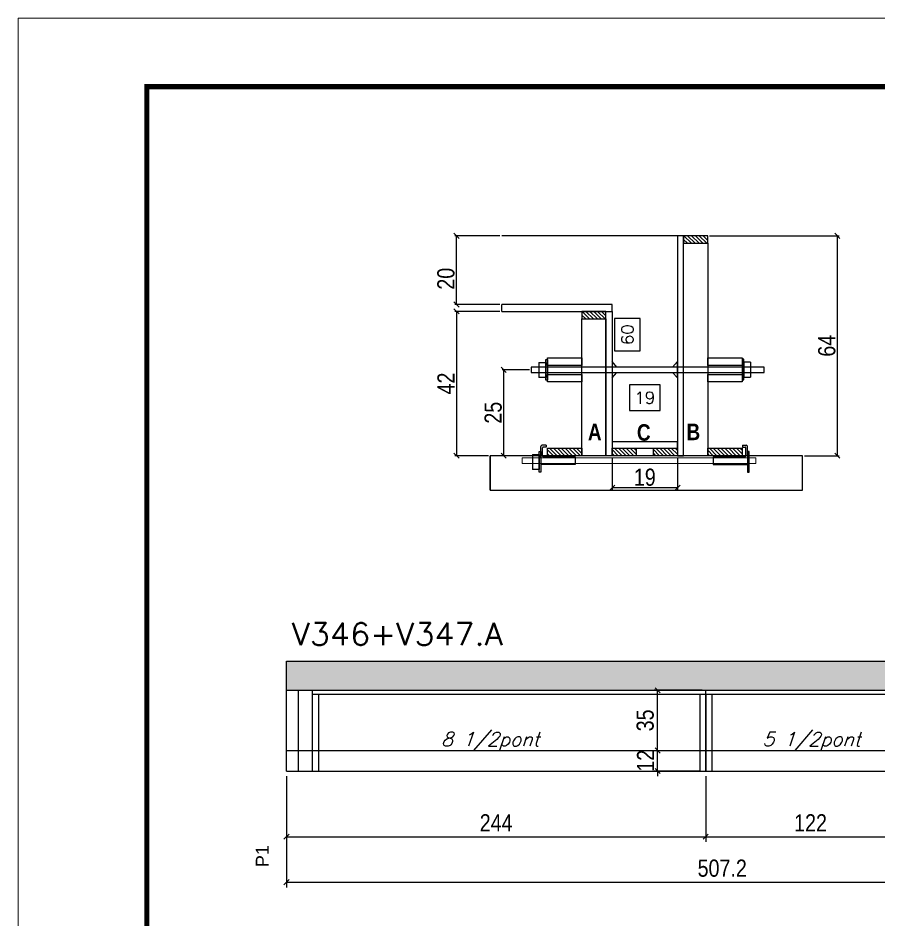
# Model space of a CAD drawing. Extents: x -3394 to 16474, y -5031 to 14397.
# Drawn here: x 5857 to 6358, y -2208 to -1683 of the extents above; entities that cross this region are included whole.
import ezdxf

# ---------------------------------------------------------------- set-up
doc = ezdxf.new("R2010")
doc.units = 0
doc.linetypes.add('DASHED', pattern=[0.75, 0.5, -0.25])
doc.layers.get('0').update_dxf_attribs({"linetype": 'CONTINUOUS'})
doc.layers.get('Defpoints').update_dxf_attribs({"linetype": 'CONTINUOUS'})
for name, color, linetype in [('1HACHURA MADEIRAS', 1, 'CONTINUOUS'), ('barrote', 251, 'CONTINUOUS'), ('COTA', 241, 'CONTINUOUS'), ('Cota Seção (2x)', 4, 'CONTINUOUS'), ('detalhes', 4, 'CONTINUOUS'), ('NOMENCLATURA', 7, 'CONTINUOUS'), ('Painéis', 200, 'CONTINUOUS'), ('presilha', 1, 'CONTINUOUS'), ('SARR_2.2x10', 60, 'CONTINUOUS'), ('SARR_2.2x7', 40, 'CONTINUOUS'), ('SARR_3.5x7', 81, 'CONTINUOUS'), ('texto', 7, 'CONTINUOUS'), ('Tubo de PVC', 51, 'CONTINUOUS')]:
    doc.layers.add(name, color=color, linetype=linetype)
for name, color, linetype, lineweight in [('CONCRETO', 251, 'CONTINUOUS', 25), ('Folhas', 255, 'CONTINUOUS', 9), ('SARRAFO DE PRESSAO', 251, 'DASHED', 9), ('SCO-___-LAJ', 2, 'CONTINUOUS', 0), ('Texto Seção', 7, 'CONTINUOUS', 15)]:
    doc.layers.add(name, color=color, linetype=linetype, lineweight=lineweight)
doc.styles.add('ARIAL', font='arial.ttf')
doc.styles.add('COTA TECNICA', font='techl___.ttf', dxfattribs={"height": 10})
doc.styles.add('COTA TECNICA 2X', font='techl___.ttf', dxfattribs={"height": 10})
doc.styles.add('REGUA-120', font='ROMANS.shx', dxfattribs={"height": 15})
doc.styles.add('ROMANS', font='romans.shx')
doc.styles.add('TECNICA', font='techb___.ttf', dxfattribs={"height": 10})
doc.dimstyles.new('Cota Seção interna', dxfattribs={"dimtxt": 7, "dimasz": 6, "dimexe": 0.18, "dimexo": 2, "dimgap": -4, "dimtad": 3, "dimdec": 1, "dimlfac": 0.5, "dimzin": 12, "dimdsep": 46, "dimtxsty": 'ROMANS', "dimblk": 'ARCHTICK', "dimcen": 0.09, "dimse1": 1, "dimse2": 1, "dimsd1": 1, "dimsd2": 1, "dimclrd": 180, "dimclre": 5, "dimclrt": 1, "dimadec": 0, "dimazin": 3, "dimtfac": 1, "dimtdec": 1, "dimtofl": 0, "dimtmove": 0, "dimatfit": 3, "dimldrblk": 'ARCHTICK', "dimfxl": 1, "dimtolj": 1, "dimtzin": 0, "dimarcsym": 0})
doc.dimstyles.new('PAINEL', dxfattribs={"dimtxt": 10, "dimasz": 3, "dimexe": 3, "dimexo": 3, "dimgap": 3, "dimtad": 1, "dimdec": 1, "dimzin": 12, "dimdsep": 46, "dimtxsty": 'COTA TECNICA', "dimblk1": 'OBLIQUE', "dimblk2": 'OBLIQUE', "dimsah": 1, "dimcen": 0.9, "dimclrd": 4, "dimclre": 4, "dimclrt": 240, "dimadec": 1, "dimazin": 3, "dimtfac": 1, "dimtdec": 1, "dimtmove": 0, "dimatfit": 3, "dimfxl": 1, "dimtolj": 1, "dimtzin": 12, "dimarcsym": 0})
doc.dimstyles.new('SECAO', dxfattribs={"dimscale": 0.333333, "dimtxt": 5, "dimasz": 9, "dimexe": 3, "dimexo": 3, "dimgap": 3, "dimtad": 1, "dimdec": 1, "dimlfac": 0.5, "dimzin": 12, "dimdsep": 46, "dimtxsty": 'COTA TECNICA 2X', "dimblk1": 'OBLIQUE', "dimblk2": 'OBLIQUE', "dimsah": 1, "dimcen": 0.9, "dimclrd": 4, "dimclre": 4, "dimclrt": 240, "dimadec": 1, "dimazin": 3, "dimtfac": 1, "dimtdec": 1, "dimtmove": 0, "dimatfit": 3, "dimfxl": 1, "dimtolj": 1, "dimtzin": 12, "dimarcsym": 0})

# ---------------------------------------------------------------- blocks, each defined once
blk = doc.blocks.new('9999999999')
at = {"layer": 'Folhas'}
blk.add_lwpolyline([(98138.98, 34190.21), (99623.98, 34190.21), (99623.98, 35240.21), (98138.98, 35240.21)], close=True, dxfattribs=at)
at = {"layer": 'Folhas', "color": 30, "const_width": 3}
blk.add_lwpolyline([(98213.98, 34230.21), (99583.98, 34230.21), (99583.98, 35200.21), (98213.98, 35200.21)], close=True, dxfattribs=at)
blk = doc.blocks.new('_Oblique')
at = {"color": 0, "linetype": 'ByBlock', "lineweight": -2}
blk.add_line((-0.5, -0.5), (0.5, 0.5), dxfattribs=at)
blk = doc.blocks.new('*D1976')
at = {"layer": 'COTA', "color": 4, "lineweight": -2, "transparency": 16777216}
for p, q in [((6203.05, -1939.24), (6203.05, -1957.92)), ((6241.05, -1939.24), (6241.05, -1957.92)), ((6241.05, -1956.92), (6203.05, -1956.92))]:
    blk.add_line(p, q, dxfattribs=at)
at = {"layer": 'Defpoints', "color": 0, "transparency": 16777216}
for p in [(6203.05, -1938.24), (6241.05, -1938.24), (6203.05, -1956.92)]:
    blk.add_point(p, dxfattribs=at)
at = {"layer": 'COTA', "color": 4, "lineweight": -2, "transparency": 16777216, "xscale": 3, "yscale": 3, "zscale": 3, "rotation": 180}
blk.add_blockref('_Oblique', (6203.05, -1956.92), dxfattribs=at)
at = {"layer": 'COTA', "color": 4, "lineweight": -2, "transparency": 16777216, "xscale": 3, "yscale": 3, "zscale": 3}
blk.add_blockref('_Oblique', (6241.05, -1956.92), dxfattribs=at)
at = {"layer": 'COTA', "color": 240, "transparency": 16777216, "insert": (6222.05, -1950.83), "char_height": 10, "attachment_point": 5, "style": 'COTA TECNICA 2X'}
blk.add_mtext('\\A1;19', dxfattribs=at)
blk = doc.blocks.new('PRESILHA METÁLICA 1')
at = {"layer": 'presilha'}
for p, q in [((7.5, 10.64), (7.5, 19.86)), ((12, 21), (8.64, 21)), ((9, 11.57), (9, 18.93)), ((12, 19.5), (9.57, 19.5)), ((12, 21), (12, 19.5)), ((0, 13), (6, 13)), ((0, 13), (0, 0)), ((6, 15.5), (7.5, 15.5)), ((6, -2.5), (6, 15.5)), ((6, 13), (6, 0)), ((7.5, 15.5), (7.5, -2.5)), ((37.5, 11), (9.57, 11)), ((37.5, 11), (37.5, 4.1)), ((6, 0), (0, 0)), ((37.5, 4.1), (7.5, 4.1)), ((7.5, -2.5), (6, -2.5))]:
    blk.add_line(p, q, dxfattribs=at)
for centre, radius, start, end in [((8.64, 19.86), 1.14, 90, 180), ((9.57, 18.93), 0.57, 90, 180), ((9.57, 11.57), 0.57, 180, 270)]:
    blk.add_arc(centre, radius, start, end, dxfattribs=at)
blk = doc.blocks.new('PRESILHA METÁLICA 2')
at = {"layer": 'presilha'}
for p, q in [((-5.25, 23.5), (-5.25, 22)), ((-5.25, 23.5), (-1.89, 23.5)), ((-5.25, 22), (-2.82, 22)), ((-2.25, 14.07), (-2.25, 21.43)), ((-0.75, 14.64), (-0.75, 22.36)), ((0.75, 18), (-0.75, 18)), ((-0.75, 18), (-0.75, 0)), ((0.75, 0), (0.75, 18)), ((-30.75, 13.5), (-30.75, 6.6)), ((-30.75, 13.5), (-2.82, 13.5)), ((-30.75, 6.6), (-0.75, 6.6)), ((-0.75, 0), (0.75, 0))]:
    blk.add_line(p, q, dxfattribs=at)
for centre, radius, start, end in [((-2.82, 21.43), 0.57, 0, 90), ((-1.89, 22.36), 1.14, 0, 90), ((-2.82, 14.07), 0.57, 270, 0)]:
    blk.add_arc(centre, radius, start, end, dxfattribs=at)
blk = doc.blocks.new('*D1977')
at = {"layer": 'COTA', "color": 4, "lineweight": -2, "transparency": 16777216}
for p, q in [((6137.75, -1854.24), (6111.4, -1854.24)), ((6112.4, -1854.24), (6112.4, -1938.24)), ((6130.99, -1938.24), (6111.4, -1938.24))]:
    blk.add_line(p, q, dxfattribs=at)
at = {"layer": 'Defpoints', "color": 0, "transparency": 16777216}
for p in [(6138.75, -1854.24), (6112.4, -1938.24), (6131.99, -1938.24)]:
    blk.add_point(p, dxfattribs=at)
at = {"layer": 'COTA', "color": 4, "lineweight": -2, "transparency": 16777216, "xscale": 3, "yscale": 3, "zscale": 3}
for p, rotation in [((6112.4, -1854.24), 90), ((6112.4, -1938.24), 270)]:
    blk.add_blockref('_Oblique', p, dxfattribs=dict(at, rotation=rotation))
at = {"layer": 'COTA', "color": 240, "transparency": 16777216, "insert": (6106.32, -1896.24), "char_height": 10, "attachment_point": 5, "rotation": 90, "style": 'COTA TECNICA 2X'}
blk.add_mtext('\\A1;42', dxfattribs=at)
blk = doc.blocks.new('*D1978')
at = {"layer": 'Cota Seção (2x)', "color": 180, "lineweight": -2, "transparency": 16777216}
for p, q in [((6219.43, -1858.3), (6204.43, -1858.3)), ((6204.43, -1858.3), (6204.43, -1877.3)), ((6219.43, -1877.3), (6219.43, -1858.3)), ((6204.43, -1877.3), (6219.43, -1877.3))]:
    blk.add_line(p, q, dxfattribs=at)
at = {"layer": 'Defpoints', "color": 0, "transparency": 16777216}
for p in [(6223.43, -1810.24), (6241.05, -1810.24), (6233.63, -1930.24)]:
    blk.add_point(p, dxfattribs=at)
at = {"layer": 'Cota Seção (2x)', "color": 1, "transparency": 16777216, "insert": (6211.93, -1867.8), "char_height": 7, "attachment_point": 5, "rotation": 90, "style": 'ROMANS'}
blk.add_mtext('\\A1;60', dxfattribs=at)
blk = doc.blocks.new('_ArchTick')
at = {"color": 0, "linetype": 'ByBlock', "const_width": 0.15}
blk.add_lwpolyline([(-0.5, -0.5), (0.5, 0.5)], dxfattribs=at)
blk = doc.blocks.new('*D1979')
at = {"layer": 'COTA', "color": 4, "lineweight": -2, "transparency": 16777216}
for p, q in [((6137.75, -1810.24), (6111.4, -1810.24)), ((6112.4, -1850.24), (6112.4, -1810.24)), ((6137.75, -1850.24), (6111.4, -1850.24))]:
    blk.add_line(p, q, dxfattribs=at)
at = {"layer": 'Defpoints', "color": 0, "transparency": 16777216}
for p in [(6112.4, -1810.24), (6138.75, -1810.24), (6138.75, -1850.24)]:
    blk.add_point(p, dxfattribs=at)
at = {"layer": 'COTA', "color": 4, "lineweight": -2, "transparency": 16777216, "xscale": 3, "yscale": 3, "zscale": 3}
for p, rotation in [((6112.4, -1810.24), 90), ((6112.4, -1850.24), 270)]:
    blk.add_blockref('_Oblique', p, dxfattribs=dict(at, rotation=rotation))
at = {"layer": 'COTA', "color": 240, "transparency": 16777216, "insert": (6106.3, -1835.24), "char_height": 10, "attachment_point": 5, "rotation": 90, "style": 'COTA TECNICA 2X'}
blk.add_mtext('\\A1;20', dxfattribs=at)
blk = doc.blocks.new('*D1980')
at = {"layer": 'COTA', "color": 4, "lineweight": -2, "transparency": 16777216}
for p, q in [((6259.65, -1810.24), (6335.12, -1810.24)), ((6334.12, -1938.24), (6334.12, -1810.24)), ((6314.91, -1938.24), (6335.12, -1938.24))]:
    blk.add_line(p, q, dxfattribs=at)
at = {"layer": 'Defpoints', "color": 0, "transparency": 16777216}
for p in [(6258.65, -1810.24), (6334.12, -1810.24), (6313.91, -1938.24)]:
    blk.add_point(p, dxfattribs=at)
at = {"layer": 'COTA', "color": 4, "lineweight": -2, "transparency": 16777216, "xscale": 3, "yscale": 3, "zscale": 3}
for p, rotation in [((6334.12, -1810.24), 90), ((6334.12, -1938.24), 270)]:
    blk.add_blockref('_Oblique', p, dxfattribs=dict(at, rotation=rotation))
at = {"layer": 'COTA', "color": 240, "transparency": 16777216, "insert": (6328.02, -1874.24), "char_height": 10, "attachment_point": 5, "rotation": 90, "style": 'COTA TECNICA 2X'}
blk.add_mtext('\\A1;64', dxfattribs=at)
blk = doc.blocks.new('*D1981')
at = {"layer": 'COTA', "color": 4, "lineweight": -2, "transparency": 16777216}
for p, q in [((6154.97, -1888.24), (6138.92, -1888.24)), ((6139.92, -1938.24), (6139.92, -1888.24)), ((6164.45, -1938.24), (6138.92, -1938.24))]:
    blk.add_line(p, q, dxfattribs=at)
at = {"layer": 'Defpoints', "color": 0, "transparency": 16777216}
for p in [(6139.92, -1888.24), (6155.97, -1888.24), (6165.45, -1938.24)]:
    blk.add_point(p, dxfattribs=at)
at = {"layer": 'COTA', "color": 4, "lineweight": -2, "transparency": 16777216, "xscale": 3, "yscale": 3, "zscale": 3}
for p, rotation in [((6139.92, -1888.24), 90), ((6139.92, -1938.24), 270)]:
    blk.add_blockref('_Oblique', p, dxfattribs=dict(at, rotation=rotation))
at = {"layer": 'COTA', "color": 240, "transparency": 16777216, "insert": (6133.81, -1913.24), "char_height": 10, "attachment_point": 5, "rotation": 90, "style": 'COTA TECNICA 2X'}
blk.add_mtext('\\A1;25', dxfattribs=at)
blk = doc.blocks.new('*D2035')
at = {"layer": 'Cota Seção (2x)', "color": 180, "lineweight": -2, "transparency": 16777216}
for p, q in [((6231.05, -1897.02), (6213.05, -1897.02)), ((6213.05, -1897.02), (6213.05, -1912.02)), ((6231.05, -1912.02), (6231.05, -1897.02)), ((6213.05, -1912.02), (6231.05, -1912.02))]:
    blk.add_line(p, q, dxfattribs=at)
at = {"layer": 'Defpoints', "color": 0, "transparency": 16777216}
for p in [(6241.05, -1916.02), (6203.05, -1930.24), (6241.05, -1930.24)]:
    blk.add_point(p, dxfattribs=at)
at = {"layer": 'Cota Seção (2x)', "color": 1, "transparency": 16777216, "insert": (6222.05, -1904.52), "char_height": 7, "attachment_point": 5, "style": 'ROMANS'}
blk.add_mtext('\\A1;19', dxfattribs=at)
blk = doc.blocks.new('*D1990')
at = {"layer": 'COTA', "color": 4, "linetype": 'ByBlock', "lineweight": -2, "transparency": 16777216}
for p, q in [((6013.51, -2124.83), (6013.51, -2163.02)), ((6257.51, -2124.83), (6257.51, -2163.02)), ((6013.51, -2160.02), (6257.51, -2160.02))]:
    blk.add_line(p, q, dxfattribs=at)
at = {"layer": 'Defpoints', "color": 0, "linetype": 'ByBlock', "transparency": 16777216}
for p in [(6013.51, -2121.83), (6257.51, -2121.83), (6257.51, -2160.02)]:
    blk.add_point(p, dxfattribs=at)
at = {"layer": 'COTA', "color": 4, "linetype": 'ByBlock', "lineweight": -2, "transparency": 16777216, "xscale": 3, "yscale": 3, "zscale": 3, "rotation": 180}
blk.add_blockref('_Oblique', (6013.51, -2160.02), dxfattribs=at)
at = {"layer": 'COTA', "color": 4, "linetype": 'ByBlock', "lineweight": -2, "transparency": 16777216, "xscale": 3, "yscale": 3, "zscale": 3}
blk.add_blockref('_Oblique', (6257.51, -2160.02), dxfattribs=at)
at = {"layer": 'COTA', "color": 240, "linetype": 'ByBlock', "transparency": 16777216, "insert": (6135.51, -2151.94), "char_height": 10, "attachment_point": 5, "style": 'COTA TECNICA'}
blk.add_mtext('\\A1;244', dxfattribs=at)
blk = doc.blocks.new('*D1991')
at = {"layer": 'COTA', "color": 4, "linetype": 'ByBlock', "lineweight": -2, "transparency": 16777216}
for p, q in [((6257.51, -2124.83), (6257.51, -2163.02)), ((6379.51, -2124.83), (6379.51, -2163.02)), ((6257.51, -2160.02), (6379.51, -2160.02))]:
    blk.add_line(p, q, dxfattribs=at)
at = {"layer": 'Defpoints', "color": 0, "linetype": 'ByBlock', "transparency": 16777216}
for p in [(6257.51, -2121.83), (6379.51, -2121.83), (6379.51, -2160.02)]:
    blk.add_point(p, dxfattribs=at)
at = {"layer": 'COTA', "color": 4, "linetype": 'ByBlock', "lineweight": -2, "transparency": 16777216, "xscale": 3, "yscale": 3, "zscale": 3, "rotation": 180}
blk.add_blockref('_Oblique', (6257.51, -2160.02), dxfattribs=at)
at = {"layer": 'COTA', "color": 4, "linetype": 'ByBlock', "lineweight": -2, "transparency": 16777216, "xscale": 3, "yscale": 3, "zscale": 3}
blk.add_blockref('_Oblique', (6379.51, -2160.02), dxfattribs=at)
at = {"layer": 'COTA', "color": 240, "linetype": 'ByBlock', "transparency": 16777216, "insert": (6318.51, -2151.96), "char_height": 10, "attachment_point": 5, "style": 'COTA TECNICA'}
blk.add_mtext('\\A1;122', dxfattribs=at)
blk = doc.blocks.new('*D1992')
at = {"layer": 'COTA', "color": 4, "linetype": 'ByBlock', "lineweight": -2, "transparency": 16777216}
for p, q in [((6013.51, -2124.83), (6013.51, -2189.52)), ((6520.71, -2124.83), (6520.71, -2189.52)), ((6013.51, -2186.52), (6520.71, -2186.52))]:
    blk.add_line(p, q, dxfattribs=at)
at = {"layer": 'Defpoints', "color": 0, "linetype": 'ByBlock', "transparency": 16777216}
for p in [(6013.51, -2121.83), (6520.71, -2121.83), (6520.71, -2186.52)]:
    blk.add_point(p, dxfattribs=at)
at = {"layer": 'COTA', "color": 4, "linetype": 'ByBlock', "lineweight": -2, "transparency": 16777216, "xscale": 3, "yscale": 3, "zscale": 3, "rotation": 180}
blk.add_blockref('_Oblique', (6013.51, -2186.52), dxfattribs=at)
at = {"layer": 'COTA', "color": 4, "linetype": 'ByBlock', "lineweight": -2, "transparency": 16777216, "xscale": 3, "yscale": 3, "zscale": 3}
blk.add_blockref('_Oblique', (6520.71, -2186.52), dxfattribs=at)
at = {"layer": 'COTA', "color": 240, "linetype": 'ByBlock', "transparency": 16777216, "insert": (6267.11, -2178.41), "char_height": 10, "attachment_point": 5, "style": 'COTA TECNICA'}
blk.add_mtext('\\A1;507.2', dxfattribs=at)
blk = doc.blocks.new('*D2178')
at = {"layer": 'COTA', "color": 4, "linetype": 'Continuous', "lineweight": -2, "transparency": 16777216}
for p, q in [((6229.53, -2109.83), (6229.53, -2106.83)), ((6229.53, -2121.83), (6229.53, -2109.83)), ((6253.76, -2121.83), (6227.53, -2121.83)), ((6229.53, -2121.83), (6229.53, -2124.83))]:
    blk.add_line(p, q, dxfattribs=at)
at = {"layer": 'Defpoints', "color": 0, "linetype": 'Continuous', "transparency": 16777216}
for p in [(6229.53, -2109.83), (6229.53, -2109.83), (6255.76, -2121.83)]:
    blk.add_point(p, dxfattribs=at)
at = {"layer": 'COTA', "color": 4, "linetype": 'Continuous', "lineweight": -2, "transparency": 16777216, "xscale": 3, "yscale": 3, "zscale": 3}
for p, rotation in [((6229.53, -2109.83), 270), ((6229.53, -2121.83), 90)]:
    blk.add_blockref('_Oblique', p, dxfattribs=dict(at, rotation=rotation))
at = {"layer": 'COTA', "color": 240, "linetype": 'Continuous', "transparency": 16777216, "insert": (6222.47, -2115.83), "char_height": 10, "attachment_point": 5, "rotation": 90, "style": 'COTA TECNICA'}
blk.add_mtext('\\A1;12', dxfattribs=at)
blk = doc.blocks.new('*D2179')
at = {"layer": 'COTA', "color": 4, "linetype": 'Continuous', "lineweight": -2, "transparency": 16777216}
for p, q in [((6255.51, -2074.83), (6227.53, -2074.83)), ((6229.53, -2109.83), (6229.53, -2074.83))]:
    blk.add_line(p, q, dxfattribs=at)
at = {"layer": 'Defpoints', "color": 0, "linetype": 'Continuous', "transparency": 16777216}
for p in [(6229.53, -2074.83), (6257.51, -2074.83), (6229.53, -2109.83)]:
    blk.add_point(p, dxfattribs=at)
at = {"layer": 'COTA', "color": 4, "linetype": 'Continuous', "lineweight": -2, "transparency": 16777216, "xscale": 3, "yscale": 3, "zscale": 3}
for p, rotation in [((6229.53, -2074.83), 90), ((6229.53, -2109.83), 270)]:
    blk.add_blockref('_Oblique', p, dxfattribs=dict(at, rotation=rotation))
at = {"layer": 'COTA', "color": 240, "linetype": 'Continuous', "transparency": 16777216, "insert": (6222.31, -2092.33), "char_height": 10, "attachment_point": 5, "rotation": 90, "style": 'COTA TECNICA'}
blk.add_mtext('\\A1;35', dxfattribs=at)

msp = doc.modelspace()

# ---------------------------------------------------------------- hatches: boundary and pattern name
at = {"layer": 'COTA', "linetype": 'Continuous'}
h = msp.add_hatch(dxfattribs=at)
h.set_pattern_fill('AR-CONC', color=256, scale=0.05)
h.paths.add_polyline_path([(6013.51, -2057.83), (6013.51, -2074.83), (6520.71, -2074.83), (6520.71, -2057.83)])
at = {"layer": 'SARR_2.2x10'}
h = msp.add_hatch(dxfattribs=at)
h.set_pattern_fill('ANSI31', color=256, scale=0.5, angle=90)
h.set_pattern_definition([(135, (39263.2734, -125450.4099), (-1.122532015, -1.122532015), [])])
h.paths.add_polyline_path([(6165.45, -1933.84), (6165.45, -1938.24), (6185.45, -1938.24), (6185.45, -1933.84)])
h = msp.add_hatch(dxfattribs=at)
h.set_pattern_fill('ANSI31', color=256, scale=0.5, angle=90)
h.set_pattern_definition([(135, (39376.4734, -125450.4099), (-1.122532015, -1.122532015), [])])
h.paths.add_polyline_path([(6258.65, -1933.84), (6258.65, -1938.24), (6278.65, -1938.24), (6278.65, -1933.84)])
at = {"layer": 'SARR_2.2x7'}
h = msp.add_hatch(dxfattribs=at)
h.set_pattern_fill('ANSI31', color=256, scale=0.5, angle=90)
h.set_pattern_definition([(135, (39267.2734, -125326.8099), (-1.122532015, -1.122532015), [])])
h.paths.add_polyline_path([(6244.65, -1810.24), (6244.65, -1814.64), (6258.65, -1814.64), (6258.65, -1810.24)])
h = msp.add_hatch(dxfattribs=at)
h.set_pattern_fill('ANSI31', color=256, scale=0.5, angle=90)
h.set_pattern_definition([(135, (39208.0734, -125370.8099), (-1.122532015, -1.122532015), [])])
h.paths.add_polyline_path([(6185.45, -1854.24), (6185.45, -1858.64), (6199.45, -1858.64), (6199.45, -1854.24)])
h = msp.add_hatch(dxfattribs=at)
h.set_pattern_fill('ANSI31', color=256, scale=0.5, angle=90)
h.set_pattern_definition([(135, (39390.8734, -125450.4099), (-1.122532015, -1.122532015), [])])
h.paths.add_polyline_path([(6203.05, -1933.84), (6203.05, -1938.24), (6217.05, -1938.24), (6217.05, -1933.84)])
h = msp.add_hatch(dxfattribs=at)
h.set_pattern_fill('ANSI31', color=256, scale=0.5, angle=90)
h.set_pattern_definition([(135, (39414.8734, -125450.4099), (-1.122532015, -1.122532015), [])])
h.paths.add_polyline_path([(6227.05, -1933.84), (6227.05, -1938.24), (6241.05, -1938.24), (6241.05, -1933.84)])

# ---------------------------------------------------------------- linework, layer by layer
at = {"layer": '1HACHURA MADEIRAS'}
for points in [[(6165.45, -1881.33), (6185.45, -1881.33), (6185.45, -1885.73), (6165.45, -1885.73)], [(6165.45, -1890.93), (6185.45, -1890.93), (6185.45, -1895.33), (6165.45, -1895.33)]]:
    msp.add_lwpolyline(points, close=True, dxfattribs=at)
at = {"layer": '1HACHURA MADEIRAS', "elevation": 0}
for points in [[(6258.65, -1881.33), (6278.65, -1881.33), (6278.65, -1885.73), (6258.65, -1885.73)], [(6258.65, -1890.93), (6278.65, -1890.93), (6278.65, -1895.33), (6258.65, -1895.33)]]:
    msp.add_lwpolyline(points, close=True, dxfattribs=at)
at = {"layer": 'barrote', "elevation": 0}
msp.add_lwpolyline([(6131.99, -1958.24), (6313.91, -1958.24), (6313.91, -1938.24), (6131.99, -1938.24)], close=True, dxfattribs=at)
at = {"layer": 'CONCRETO', "linetype": 'Continuous'}
msp.add_line((6241.05, -1810.24), (6138.75, -1810.24), dxfattribs=at)
at = {"layer": 'COTA', "linetype": 'ByBlock'}
for p, q in [((6013.51, -2057.83), (6520.71, -2057.83)), ((6013.51, -2074.83), (6013.51, -2057.83))]:
    msp.add_line(p, q, dxfattribs=at)
at = {"layer": 'detalhes', "color": 250}
msp.add_line((6131.99, -1958.24), (6131.99, -1938.24), dxfattribs=at)
at = {"layer": 'Painéis', "linetype": 'Continuous'}
msp.add_line((6138.75, -1854.24), (6138.75, -1850.24), dxfattribs=at)
at = {"layer": 'Painéis', "linetype": 'ByBlock'}
for p, q in [((6013.51, -2074.83), (6520.71, -2074.83)), ((6013.51, -2121.83), (6013.51, -2074.83)), ((6257.51, -2121.83), (6257.51, -2074.83)), ((6013.51, -2109.83), (6520.71, -2109.83)), ((6013.51, -2121.83), (6520.71, -2121.83))]:
    msp.add_line(p, q, dxfattribs=at)
at = {"layer": 'Painéis', "linetype": 'Continuous', "elevation": 0}
for points in [[(6244.65, -1938.24), (6244.65, -1810.24), (6241.05, -1810.24), (6241.05, -1938.24)], [(6199.45, -1938.24), (6199.45, -1854.24), (6203.05, -1854.24), (6203.05, -1938.24)], [(6241.05, -1930.24), (6203.05, -1930.24), (6203.05, -1933.84), (6241.05, -1933.84)]]:
    msp.add_lwpolyline(points, close=True, dxfattribs=at)
at = {"layer": 'Painéis', "linetype": 'Continuous'}
msp.add_lwpolyline([(6138.75, -1854.24), (6203.05, -1854.24), (6203.05, -1850.24), (6138.75, -1850.24)], dxfattribs=at)
at = {"layer": 'presilha'}
for p, q in [((6160.45, -1884, 0), (6164.45, -1884, 0)), ((6160.45, -1884, 0), (6160.45, -1892.66, 0)), ((6164.45, -1882.33, 0), (6165.45, -1882.33, 0)), ((6164.45, -1894.33, 0), (6164.45, -1882.33, 0)), ((6164.45, -1884, 0), (6164.45, -1892.66, 0)), ((6165.45, -1882.33, 0), (6165.45, -1894.33, 0)), ((6279.65, -1882.14), (6278.65, -1882.14)), ((6278.65, -1882.14), (6278.65, -1894.14)), ((6279.65, -1894.14), (6279.65, -1882.14)), ((6283.65, -1883.81), (6279.65, -1883.81)), ((6279.65, -1883.81), (6279.65, -1892.47)), ((6283.65, -1883.81), (6283.65, -1892.47)), ((6164.45, -1892.66, 0), (6160.45, -1892.66, 0)), ((6165.45, -1894.33, 0), (6164.45, -1894.33, 0)), ((6278.65, -1894.14), (6279.65, -1894.14)), ((6279.65, -1892.47), (6283.65, -1892.47))]:
    msp.add_line(p, q, dxfattribs=at)
at = {"layer": 'presilha', "elevation": 0}
msp.add_lwpolyline([(6291.43, -1886.74), (6155.97, -1886.74), (6155.97, -1889.74), (6291.43, -1889.74)], close=True, dxfattribs=at)
at = {"layer": 'SARR_2.2x10', "elevation": 0}
for points in [[(6165.45, -1933.84), (6185.45, -1933.84), (6185.45, -1938.24), (6165.45, -1938.24)], [(6258.65, -1933.84), (6278.65, -1933.84), (6278.65, -1938.24), (6258.65, -1938.24)]]:
    msp.add_lwpolyline(points, close=True, dxfattribs=at)
at = {"layer": 'SARR_2.2x7', "linetype": 'Continuous'}
for p, q in [((6020.51, -2121.83), (6020.51, -2074.83)), ((6028.51, -2077.03), (6257.51, -2077.03)), ((6257.51, -2077.03), (6379.51, -2077.03))]:
    msp.add_line(p, q, dxfattribs=at)
at = {"layer": 'SARR_2.2x7', "elevation": 0}
for points in [[(6258.65, -1810.24), (6244.65, -1810.24), (6244.65, -1814.64), (6258.65, -1814.64)], [(6199.45, -1854.24), (6185.45, -1854.24), (6185.45, -1858.64), (6199.45, -1858.64)], [(6203.05, -1933.84), (6217.05, -1933.84), (6217.05, -1938.24), (6203.05, -1938.24)], [(6227.05, -1933.84), (6241.05, -1933.84), (6241.05, -1938.24), (6227.05, -1938.24)]]:
    msp.add_lwpolyline(points, close=True, dxfattribs=at)
at = {"layer": 'SARR_3.5x7'}
for p, q in [((6028.51, -2074.83), (6028.51, -2121.83)), ((6032.01, -2077.03), (6032.01, -2121.83)), ((6254.01, -2077.03), (6254.01, -2121.83)), ((6257.51, -2077.03), (6257.51, -2121.83)), ((6261.01, -2077.03), (6261.01, -2121.83)), ((6028.51, -2121.83), (6032.01, -2121.83)), ((6254.01, -2121.83), (6257.51, -2121.83)), ((6257.51, -2121.83), (6261.01, -2121.83))]:
    msp.add_line(p, q, dxfattribs=at)
at = {"layer": 'SARR_3.5x7', "elevation": 0}
for points in [[(6244.65, -1814.64), (6258.65, -1814.64), (6258.65, -1938.24), (6244.65, -1938.24)], [(6185.45, -1858.64), (6199.45, -1858.64), (6199.45, -1938.24), (6185.45, -1938.24)]]:
    msp.add_lwpolyline(points, close=True, dxfattribs=at)
at = {"layer": 'SCO-___-LAJ', "color": 1, "elevation": 0}
msp.add_lwpolyline([(6150.6, -1939.57), (6286.76, -1939.57), (6286.76, -1942.77), (6150.6, -1942.77)], close=True, dxfattribs=at)
at = {"layer": 'Tubo de PVC', "elevation": 0}
msp.add_lwpolyline([(6203.05, -1883.5), (6203.05, -1892.98), (6205.85, -1889.83), (6238.25, -1889.83), (6241.05, -1892.98), (6241.05, -1883.5), (6238.25, -1886.65), (6205.85, -1886.65)], close=True, dxfattribs=at)

# ---------------------------------------------------------------- block references
at = {"layer": 'presilha', "xscale": 0.6666666666666666, "yscale": 0.6666666666666666, "zscale": 0.6666666666666666}
for name, p in [('PRESILHA METÁLICA 1', (6156.58, -1946.21)), ('PRESILHA METÁLICA 2', (6282.33, -1947.87))]:
    msp.add_blockref(name, p, dxfattribs=at)
at = {"layer": 'SARRAFO DE PRESSAO', "color": 6, "linetype": 'ByBlock'}
msp.add_blockref('9999999999', (-92281.77, -36923.7), dxfattribs=at)

# ---------------------------------------------------------------- texts
at = {"layer": 'detalhes', "style": 'TECNICA'}
for s, p in [('A', (6188.94, -1929.22)), ('C', (6217.46, -1929.53)), ('B', (6246.33, -1929.22))]:
    msp.add_text(s, height=9.6, dxfattribs=at).set_placement(p)
at = {"layer": 'NOMENCLATURA', "linetype": 'Continuous', "style": 'ARIAL'}
msp.add_text('P1', height=7.567, rotation=90, dxfattribs=at).set_placement((6003.16, -2177.8))
at = {"layer": 'texto', "color": 2, "char_height": 8, "attachment_point": 5, "style": 'ROMANS'}
for s, insert in [('{\\Q19;\\C256;8 1/2pont}', (6132.01, -2104.61)), ('{\\Q19;\\C256;5 1/2pont}', (6319.01, -2104.61))]:
    msp.add_mtext(s, dxfattribs=dict(at, insert=insert))
at = {"layer": 'Texto Seção', "style": 'REGUA-120', "width": 1.05}
msp.add_text('V346+V347.A', height=13, dxfattribs=at).set_placement((6016.51, -2048.64))

# ---------------------------------------------------------------- dimensions: what is measured, and where the dimension line sits
at = {"layer": 'COTA'}
for base, p1, p2, angle, picture, middle in [((6112.4, -1810.24), (6138.75, -1850.24), (6138.75, -1810.24), 90, '*D1979', (6112.4, -1835.24)), ((6334.12, -1810.24), (6313.91, -1938.24), (6258.65, -1810.24), 90, '*D1980', (6334.12, -1874.24)), ((6203.05, -1956.92), (6241.05, -1938.24), (6203.05, -1938.24), 180, '*D1976', (6222.05, -1956.92))]:
    dim = msp.add_linear_dim(base=base, p1=p1, p2=p2, angle=angle, dimstyle='SECAO', dxfattribs=at)
    dim.commit()
    dim.dimension.update_dxf_attribs({"geometry": picture, "text_midpoint": middle, "dimtype": 160})
for base, p1, p2, picture, middle in [((6112.4, -1938.24), (6138.75, -1854.24), (6131.99, -1938.24), '*D1977', (6106.32, -1896.24)), ((6139.92, -1888.24), (6165.45, -1938.24), (6155.97, -1888.24), '*D1981', (6133.81, -1913.24))]:
    dim = msp.add_linear_dim(base=base, p1=p1, p2=p2, angle=90, dimstyle='SECAO', dxfattribs=at)
    dim.commit()
    dim.dimension.update_dxf_attribs({"geometry": picture, "text_midpoint": middle})
at = {"layer": 'COTA', "linetype": 'Continuous'}
for base, p1, p2, override, picture, middle in [((6229.53, -2074.83), (6229.53, -2109.83), (6257.51, -2074.83), {"dimexe": 2, "dimexo": 2, "dimgap": 2, "dimadec": 8, "dimtix": 1, "dimtmove": 1, "dimatfit": 2, "dimldrblk": 'Oblique'}, '*D2179', (6222.31, -2092.33)), ((6229.53, -2109.83), (6255.76, -2121.83), (6229.53, -2109.83), {"dimexe": 2, "dimexo": 2, "dimgap": 2, "dimadec": 8, "dimtix": 1, "dimatfit": 2, "dimldrblk": 'Oblique'}, '*D2178', (6222.47, -2115.83))]:
    dim = msp.add_linear_dim(base=base, p1=p1, p2=p2, angle=90, dimstyle='PAINEL', override=override, dxfattribs=at)
    dim.commit()
    dim.dimension.update_dxf_attribs({"geometry": picture, "text_midpoint": middle})
at = {"layer": 'COTA', "linetype": 'ByBlock'}
for base, p2, picture, middle in [((6257.51, -2160.02), (6257.51, -2121.83), '*D1990', (6135.51, -2151.94)), ((6520.71, -2186.52), (6520.71, -2121.83), '*D1992', (6267.11, -2178.41))]:
    dim = msp.add_linear_dim(base=base, p1=(6013.51, -2121.83), p2=p2, dimstyle='PAINEL', dxfattribs=at)
    dim.commit()
    dim.dimension.update_dxf_attribs({"geometry": picture, "text_midpoint": middle})
dim = msp.add_linear_dim(base=(6379.51, -2160.02), p1=(6257.51, -2121.83), p2=(6379.51, -2121.83), dimstyle='PAINEL', override={"dimtmove": 1}, dxfattribs=at)
dim.commit()
dim.dimension.update_dxf_attribs({"geometry": '*D1991', "text_midpoint": (6318.51, -2151.96)})
at = {"layer": 'Cota Seção (2x)'}
dim = msp.add_linear_dim(base=(6223.43, -1810.24), p1=(6233.63, -1930.24), p2=(6241.05, -1810.24), angle=90, dimstyle='Cota Seção interna', dxfattribs=at)
dim.commit()
dim.dimension.update_dxf_attribs({"geometry": '*D1978', "text_midpoint": (6223.43, -1867.8), "dimtype": 160})
dim = msp.add_linear_dim(base=(6241.05, -1916.02), p1=(6203.05, -1930.24), p2=(6241.05, -1930.24), angle=180, dimstyle='Cota Seção interna', dxfattribs=at)
dim.commit()
dim.dimension.update_dxf_attribs({"geometry": '*D2035', "text_midpoint": (6222.05, -1904.52)})

doc.saveas('drawing.dxf')
